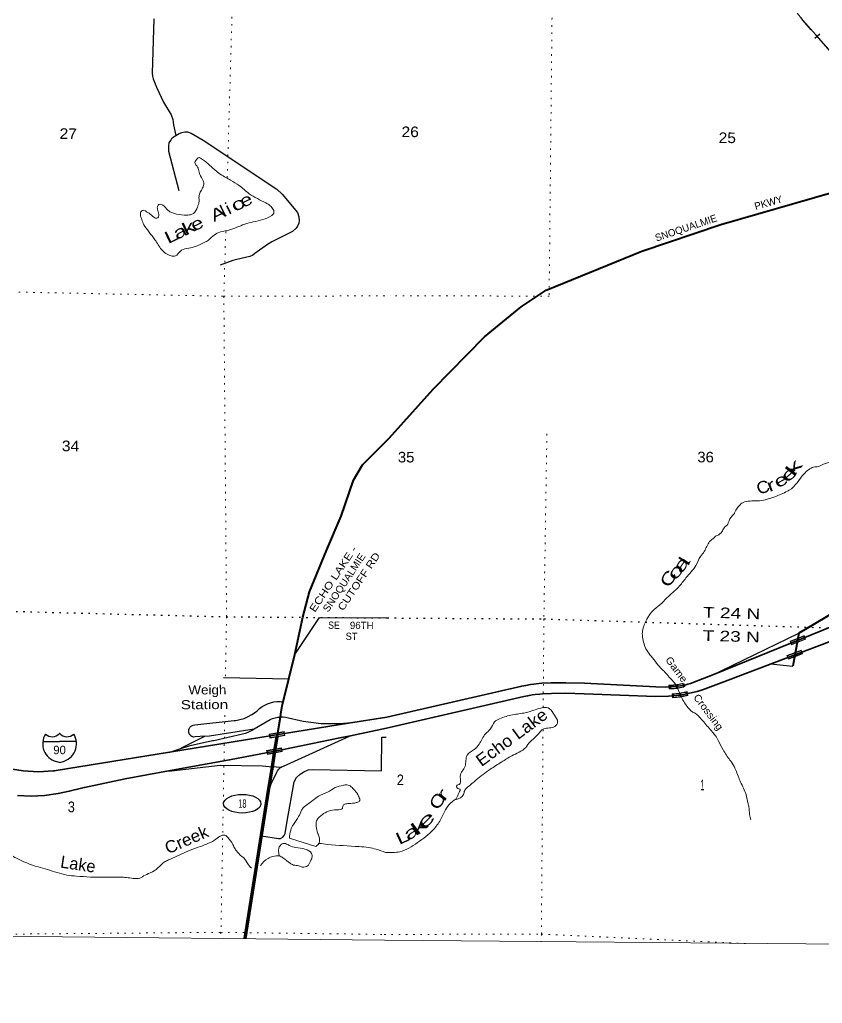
# Model space of a CAD drawing. Header units: feet. Extents: x -248627 to 3, y 0 to 184934.
# Drawn here: x -223588 to -210296, y 0 to 16290 of the extents above; entities that cross this region are included whole.
import ezdxf
from ezdxf.enums import TextEntityAlignment as Align

# ---------------------------------------------------------------- set-up
doc = ezdxf.new("R2010")
doc.units = ezdxf.units.FT
doc.header["$LTSCALE"] = 80
doc.linetypes.add('DOTTED', pattern=[1.5, 0.3, -1.2])
doc.linetypes.add('LONG_DASHED', pattern=[7.5, 6, -1.5])
for name, color, linetype, lineweight in [('15', 7, 'Continuous', 25), ('17', 7, 'Continuous', 25), ('18', 7, 'Continuous', 35), ('19', 7, 'Continuous', 25), ('23', 7, 'Continuous', 70), ('26', 7, 'Continuous', 40), ('29', 7, 'Continuous', 25), ('30', 7, 'Continuous', 13), ('39', 7, 'Continuous', 13), ('4', 7, 'Continuous', 13), ('41', 7, 'Continuous', 13), ('55', 7, 'Continuous', 13), ('6', 7, 'DOTTED', 25), ('63', 7, 'Continuous', 25), ('7', 7, 'DOTTED', 13)]:
    doc.layers.add(name, color=color, linetype=linetype, lineweight=lineweight)
doc.layers.add('27', color=7, linetype='Continuous')
doc.layers.add('45', color=7, linetype='Continuous')

msp = doc.modelspace()

# ---------------------------------------------------------------- linework, layer by layer
at = {"layer": '15'}
for p, q in [((-222930.73, 4465.65), (-222927.83, 4468.56)), ((-222924.66, 4466.18), (-222928.09, 4468.56)), ((-223203.44, 4334.18), (-222927.03, 4334.18)), ((-222927.03, 3988.6), (-222990.92, 4006.56)), ((-222927.56, 3988.34), (-222863.93, 4007.08))]:
    msp.add_line(p, q, dxfattribs=at)
msp.add_lwpolyline([(-222651.67, 4334.18), (-222927.56, 4334.18), (-222927.03, 4334.18)], dxfattribs=at)
for centre, radius, start, end in [((-222900.81, 4299.08), 306.13, 148.44436, 254.43378), ((-223049.41, 4581.68), 165.66, 227.34263, 315.81184), ((-222805.72, 4581.68), 165.66, 224.18823, 312.69396), ((-222954.32, 4299.08), 306.13, 283.08087, 31.62484)]:
    msp.add_arc(centre, radius, start, end, dxfattribs=at)
at = {"layer": '17'}
msp.add_ellipse((-219902.93, 3306.06), major_axis=(-309.24, 1), ratio=0.500121, dxfattribs=at)
at = {"layer": '18'}
for p, q in [((-218141.97, 4638.11), (-217509.96, 4740.5)), ((-218109.21, 4432.37), (-217512.3, 4558.44))]:
    msp.add_line(p, q, dxfattribs=at)
for points in [[(-217509.96, 4740.5), (-215274, 5252.58), (-215208.35, 5266.09), (-215129.9, 5279.82), (-215073.74, 5287.68), (-214991.36, 5296.51), (-214940.36, 5300.44), (-214786.65, 5307.3), (-214541.19, 5310.16), (-214234.04, 5301.84), (-213055.7, 5240.5), (-212894.11, 5238.61), (-212810.08, 5241.1), (-212727.21, 5246.99), (-212690.69, 5250.43), (-212646.98, 5256.27), (-212598.24, 5265.14), (-212570.78, 5270.54), (-212539.89, 5278.88), (-212521.26, 5284.77), (-212481.47, 5298.23), (-212083.8, 5448.52), (-209555.09, 6478.73)], [(-212843.12, 5087.49), (-212766.2, 5092.44), (-212713.66, 5097.3), (-212656.29, 5105.15), (-212592.06, 5116.93), (-212444.95, 5146.37), (-212369.92, 5165.99), (-212338.54, 5174.82), (-212280.19, 5193.47), (-211973.55, 5309.81), (-209471.04, 6255.67)], [(-217512.3, 4558.44), (-215236.67, 5080.87), (-215175.49, 5093.46), (-215102.57, 5106.22), (-215052.19, 5113.27), (-214975.24, 5121.52), (-214929.69, 5125.03), (-214781.71, 5131.64), (-214542.55, 5134.42), (-214240.99, 5126.25), (-213060.83, 5079.64), (-212843.12, 5087.49)], [(-221107.16, 4158.21), (-219200.9, 4466.75), (-218141.97, 4638.11)], [(-221123.71, 3849.48), (-220112.67, 4031.96), (-219245.01, 4200.47), (-218283.87, 4395.4), (-218109.21, 4432.37)], [(-221107.16, 4158.21), (-222986.12, 3854.09), (-223010.99, 3850.06), (-223036.12, 3847.95), (-223277.89, 3835.57), (-223529.99, 3849.08), (-223779.3, 3888.88)], [(-221123.71, 3849.48), (-221839.67, 3720.25), (-222515.01, 3576.31), (-222539.78, 3571.03), (-222565.01, 3564.53), (-222768.25, 3512.18), (-222950.76, 3474.11), (-223174.52, 3440.64), (-223400.55, 3430.75), (-223626.38, 3444.53)]]:
    msp.add_lwpolyline(points, dxfattribs=at)
at = {"layer": '19'}
for p, q in [((-212143, 5426.15), (-210683.74, 6132.24)), ((-211152.2, 5620.25), (-210784.77, 5585.94)), ((-219266.88, 3905.59), (-219402.34, 3917.55))]:
    msp.add_line(p, q, dxfattribs=at)
for points in [[(-220519.69, 4424.83), (-220681.08, 4411.67), (-220707.32, 4409.53), (-220731.08, 4417.25), (-220736.22, 4419.68), (-220745.35, 4425.23), (-220753.85, 4431.71), (-220761.62, 4439.03), (-220768.59, 4447.13), (-220774.67, 4455.92), (-220779.8, 4465.29), (-220783.92, 4475.15), (-220786.99, 4485.38), (-220788.98, 4495.88), (-220789.85, 4506.52), (-220789.61, 4517.21), (-220788.25, 4527.8), (-220785.79, 4538.2), (-220782.26, 4548.28), (-220777.7, 4557.94), (-220772.14, 4567.07), (-220765.67, 4575.57), (-220758.34, 4583.34), (-220750.24, 4590.31), (-220741.46, 4596.39), (-220739.07, 4597.7), (-220714.8, 4607.87), (-220689.07, 4610.71), (-220038.95, 4682.52), (-220014.09, 4685.26), (-219988.95, 4690.02), (-219942.75, 4698.77), (-219873.35, 4719.63), (-219806.51, 4747.62), (-219742.96, 4782.45), (-219683.4, 4823.73), (-219656.22, 4845.88), (-219617.5, 4881.6), (-219575.27, 4913.07), (-219529.97, 4939.96), (-219482.12, 4961.97), (-219432.22, 4978.86), (-219380.83, 4990.43), (-219328.52, 4996.57), (-219275.85, 4997.21), (-219251.91, 4995.07), (-219222.28, 4992.43)], [(-219706.79, 4543.97), (-219441.19, 4701.86), (-219399.51, 4717.93), (-219356.39, 4729.55), (-219312.29, 4736.6), (-219271.47, 4738.81)], [(-218141.97, 4638.11), (-218158.56, 4636.96), (-218295.59, 4627.42), (-218595.05, 4630.78), (-218892.51, 4665.43), (-219184.72, 4730.99), (-219223.09, 4736.74), (-219267.69, 4739.01), (-219271.47, 4738.81)], [(-220934.62, 4215.14), (-220765.16, 4271.05), (-220393.34, 4351.85), (-220374.72, 4354.83), (-219898.82, 4461.49), (-219850.13, 4473.9), (-219803.01, 4491.33), (-219757.96, 4513.59), (-219738.31, 4525.24), (-219706.79, 4543.97)], [(-220934.62, 4215.14), (-220884.62, 4241.7), (-220545.28, 4411.98), (-220519.69, 4424.83)], [(-220519.69, 4424.83), (-220444.71, 4430.94), (-219706.79, 4543.97)], [(-219266.88, 3905.59), (-219256.93, 3912.5), (-219239.71, 3921.96), (-219221.6, 3929.56), (-219221.59, 3929.56), (-218127.99, 4423.88), (-218109.21, 4432.37)], [(-221107.16, 4158.21), (-221101.51, 4160.07), (-220934.62, 4215.14)], [(-221123.71, 3849.48), (-221073.71, 3852.8), (-220270.54, 3941.44), (-219565.11, 3931.93), (-219402.34, 3917.55)], [(-219465.88, 3518.81), (-219452.07, 3554.62), (-219421.57, 3633.71), (-219329.61, 3826.7), (-219317.72, 3851.66), (-219298.99, 3876.7), (-219287.95, 3888.45), (-219273.07, 3901.29), (-219266.88, 3905.59)]]:
    msp.add_lwpolyline(points, dxfattribs=at)
at = {"layer": '23'}
msp.add_line((-219465.88, 3518.81), (-219402.34, 3917.55), dxfattribs=at)
for points in [[(-219402.34, 3917.55), (-219355.18, 4213.46), (-219323.47, 4412.45)], [(-219851.58, 1072.37), (-219649.42, 2367.01), (-219465.88, 3518.81)]]:
    msp.add_lwpolyline(points, dxfattribs=at)
at = {"layer": '26'}
for p, q in [((-210683.74, 6132.24), (-210784.77, 5585.94)), ((-219323.47, 4412.45), (-219271.47, 4738.81))]:
    msp.add_line(p, q, dxfattribs=at)
for points in [[(-217469.19, 9362.25), (-216743.56, 10170.13), (-215889.64, 11038.43), (-215283.64, 11534.6), (-214870.46, 11810.24), (-213286.58, 12458.02), (-211978.16, 12899.06), (-209526.6, 13601.96), (-207350.49, 14194.61), (-206200.09, 14498.39)], [(-219030.4, 5778.89), (-218896.48, 6397.71), (-218789.99, 6815.09), (-218506, 7498.88), (-218266.38, 8067.23), (-218062.27, 8662.22), (-217911.4, 8919.75), (-217469.19, 9362.25)], [(-205370.08, 5661.35), (-207405.39, 6873.02), (-207582.47, 6969.99), (-207768.71, 7047.91), (-207962.07, 7105.94), (-208160.44, 7143.44), (-208361.65, 7160), (-208563.48, 7155.43), (-208763.73, 7129.79), (-208960.21, 7083.36), (-209150.75, 7016.65), (-209333.28, 6930.39), (-209373.59, 6908.06), (-210578.22, 6191.51), (-210683.74, 6132.24)], [(-219271.47, 4738.81), (-219263.44, 4789.22), (-219238.59, 4925.58), (-219222.28, 4992.43), (-219030.4, 5778.89)]]:
    msp.add_lwpolyline(points, dxfattribs=at)
at = {"layer": '29'}
for p, q in [((-219030.4, 5778.89), (-218621.47, 6391.27)), ((-218621.47, 6391.27), (-217498.82, 6382.48)), ((-219130.63, 5368.06), (-220212.57, 5387.85))]:
    msp.add_line(p, q, dxfattribs=at)
for points in [[(-221368.23, 16305.07), (-221393.82, 15404.13), (-221386.94, 15352.71), (-221375.9, 15308.53), (-221322.43, 15171.29), (-221205.33, 14925.45), (-221081.57, 14713.69), (-221053.56, 14634.78), (-221040.85, 14547.87), (-221003.82, 14372.94)], [(-220948.31, 13453.4), (-221115.41, 14106.7), (-221119.8, 14197.4), (-221110.96, 14248.21), (-221085.87, 14289.21), (-221060.18, 14332.15), (-221031.48, 14356.45), (-220949.71, 14405.18), (-220903.43, 14422.72), (-220854.85, 14431.55), (-220806.28, 14431.55), (-220745.72, 14413.14), (-220550.15, 14296.51), (-219327.08, 13481.06), (-219238.71, 13397.72), (-218988.88, 13095.95), (-218964.93, 13026.61), (-218961.47, 12964.61), (-218964.93, 12918.36), (-218987.01, 12871.97), (-219011.3, 12836.63), (-219068.96, 12781.66), (-219410.01, 12611.46), (-219483.78, 12569.34), (-219691.32, 12416.92), (-219728.85, 12392.63), (-219778.53, 12365.36), (-219989.38, 12319.73), (-220055.57, 12300.52), (-220268.93, 12222.33)], [(-219584.43, 2774.85), (-219301.23, 2731.51), (-219269.59, 2731.1), (-219231.84, 2752.34), (-219205.88, 2778.31), (-219189.71, 2813.77), (-219157.74, 3018.37), (-219045.09, 3670.05), (-219005.33, 3739.07), (-218940.7, 3796.73), (-218880.29, 3835.86), (-218808.32, 3867.72), (-218725.35, 3874.88), (-217596.74, 3850.11), (-217590.24, 4407.23), (-217516.92, 4405.2)]]:
    msp.add_lwpolyline(points, dxfattribs=at)
at = {"layer": '39'}
for p, q in [((-212628.16, 5072.31), (-212724.27, 5278.88)), ((-218683.86, 2599.92), (-219120.47, 2733.37))]:
    msp.add_line(p, q, dxfattribs=at)
for points in [[(-221529.58, 13135.07), (-221443.95, 13083.05), (-221364.61, 13019.09), (-221314.56, 13001.99), (-221291.98, 13023.68), (-221285.1, 13065.81), (-221303.59, 13150.73), (-221302.44, 13209.07), (-221281.94, 13226.79), (-221112.79, 13118.76), (-221058.96, 13089.52), (-220988.81, 13070), (-220823.91, 13052.65), (-220736.99, 13067.02), (-220710.48, 13082.61), (-220644.01, 13183.94), (-220626.87, 13235.93), (-220620.39, 13257.95), (-220618.26, 13366.61), (-220598.83, 13432.65), (-220559.13, 13504.33), (-220539.46, 13582.44), (-220552.62, 13631.01), (-220603.13, 13726.62), (-220614.5, 13763.07), (-220643.02, 13850.19), (-220687.93, 13923.55), (-220642.26, 13991.08), (-220629.95, 14002.92), (-220577.85, 13987.79), (-220510.27, 13940.16), (-220363.79, 13806.41), (-220351.9, 13796.11), (-220172.9, 13675.81), (-220097.16, 13634.05), (-219953.87, 13542.65), (-219785.22, 13408.46), (-219512.19, 13254.08), (-219440.55, 13208.39), (-219410.88, 13179.61), (-219377.99, 13110.52), (-219388.93, 13066.45), (-219413.5, 13046.81), (-219719.86, 12940.17), (-219859.6, 12904.7), (-219896.14, 12891.33), (-220155.94, 12795.84), (-220263.16, 12773.81), (-220366.92, 12723.53), (-220463.29, 12638.89), (-220530.55, 12599.97), (-220672.85, 12536.36), (-220788.34, 12504.43), (-220907.89, 12470.57), (-220988.02, 12391.65), (-221024.64, 12374.25), (-221078.94, 12379.36), (-221240.13, 12483.2), (-221347.75, 12646.36), (-221442.06, 12769), (-221451.85, 12783.29), (-221532.31, 12893.58), (-221566.86, 12980.82), (-221585.9, 13037.56), (-221586.81, 13093.93), (-221576.22, 13115.87), (-221529.58, 13135.07)], [(-212724.27, 5278.88), (-212768.65, 5332.07), (-212811.63, 5380.41), (-212887.1, 5469.04), (-212949.27, 5529.74), (-213131.61, 5748.09), (-213203.69, 5847.12), (-213247.55, 5954.12), (-213273.27, 6065.08), (-213275.21, 6081.22), (-213274.87, 6163.87), (-213244.23, 6270.6), (-213185.35, 6389.34), (-213146.84, 6449.68), (-213110.41, 6495.92), (-212987.16, 6598.3), (-212869.89, 6716.83), (-212677.87, 6893.56), (-212554.42, 7044.32), (-212388.45, 7253.4), (-212313.34, 7400.3), (-212250.57, 7484.75), (-212163.33, 7645.72), (-212084.51, 7716), (-212068.34, 7730.06), (-212034.04, 7748.08), (-211959.28, 7810.31), (-211943.04, 7842.51), (-211892.44, 7904.83), (-211870.23, 7920.88), (-211853.98, 7955.09), (-211782.99, 8079.83), (-211752.65, 8113.99), (-211744.5, 8136.14), (-211659.44, 8256.8), (-211627.1, 8284.91), (-211584.74, 8302.9), (-211336.99, 8324.22), (-211085.02, 8389.86), (-210873.22, 8481.86), (-210846.98, 8495.88), (-210598.19, 8769.17), (-210523.41, 8837.45), (-210440.68, 8879.5), (-210364.12, 8889.31), (-210279.39, 8927.32), (-210134.28, 8961.08), (-209981.12, 8992.8), (-209936.66, 9030.95), (-209870.09, 9060.96), (-209843.85, 9074.98), (-209783.22, 9131.21), (-209760.72, 9215.8), (-209722.13, 9296.3), (-209716.01, 9314.42), (-209697.59, 9386.93), (-209683.03, 9501.79), (-209654.39, 9610.55), (-209615.59, 9741.45), (-209566.78, 9860.22), (-209481.57, 10015.14), (-209337.91, 10183.98), (-209234.6, 10334.81), (-209123.33, 10461.43), (-209036.51, 10519.59), (-208937.67, 10563.59), (-208766.45, 10579.12), (-208697.91, 10597.03), (-208617.34, 10604.81), (-208581.11, 10600.65), (-208520.7, 10602.46), (-208280.87, 10654.03), (-208206.19, 10696.11), (-208135.55, 10736.18), (-208099.26, 10748.15), (-208012.73, 10733.73)], [(-211479.53, 3038.99), (-211501.31, 3129.79), (-211512.89, 3252.8), (-211526.76, 3307.27), (-211558.36, 3456.56), (-211650.13, 3664.52), (-211729.86, 3862.36), (-211789.78, 3979.49), (-211825.84, 4025.98), (-211937.88, 4199.74), (-212021.82, 4353.24), (-212069.81, 4436.06), (-212115.89, 4492.67), (-212261.02, 4660.59), (-212333.54, 4743.86), (-212398, 4800.26), (-212432.92, 4819.06), (-212459.78, 4835.18), (-212521.55, 4899.64), (-212577.95, 4974.84), (-212628.16, 5072.31)], [(-216359.71, 3387.66), (-216312.39, 3488.78), (-216299.97, 3547.47), (-216313.7, 3549.77), (-216347.08, 3574.81), (-216344.9, 3615.12), (-216312.65, 3623.07), (-216291.97, 3756.05), (-216212.75, 3925.11), (-216178.87, 4107.84), (-216063.23, 4202.46), (-215979.12, 4291.82), (-215872.25, 4464.18), (-215793.39, 4544.54), (-215724.46, 4659.21), (-215640.64, 4712.43), (-215425.96, 4777.11), (-215215.67, 4813.2), (-215053.02, 4863.04), (-214813.41, 4879.8), (-214733.3, 4774.69), (-214679.4, 4661.62), (-214726.04, 4583.16), (-214909.42, 4547.51), (-215024.66, 4433.01), (-215135.82, 4332.6), (-215208.71, 4236.09), (-215440.84, 4097.8), (-215605.89, 3997.45), (-215795.13, 3876.54), (-216028.42, 3700.7), (-216169.87, 3578.22), (-216218.42, 3525.98), (-216240.85, 3457.51), (-216289.39, 3405.27), (-216361.99, 3377.3)], [(-219120.47, 2733.37), (-219099.66, 2869.83), (-219055.59, 2959.53), (-218968.34, 3092.65), (-218919.97, 3196.35), (-218903.3, 3224.19), (-218833.55, 3287.22), (-218725.18, 3367.59), (-218641.38, 3428.33), (-218488.93, 3495.74), (-218362.52, 3571.73), (-218226.74, 3611.3), (-218170.18, 3618.23), (-218132.08, 3609.43), (-218068.62, 3557.85), (-218007.56, 3486.19), (-217976.36, 3433.24), (-217970.6, 3419.03), (-217955.64, 3360.37), (-217968.04, 3344.51), (-218012.78, 3323.26), (-218136, 3307.59), (-218202.66, 3298.85), (-218225.05, 3287.22), (-218244.33, 3229.23), (-218339.51, 3204.96), (-218580.89, 3123.19), (-218634.2, 3075.95), (-218671.48, 3024.36), (-218677.37, 2929.88), (-218651.42, 2814.63), (-218645.66, 2800.43), (-218624.77, 2735.61), (-218628.29, 2659.19), (-218665.49, 2611.63), (-218683.86, 2599.92)], [(-217530.53, 2499.67), (-217292.88, 2510.93), (-217000.3, 2661.11), (-216737.64, 2877.91), (-216618.18, 3038.77), (-216478.21, 3290.27), (-216359.71, 3387.66)], [(-224350.36, 2548.99), (-224281.66, 2576.03), (-224136.22, 2595.3), (-224087.84, 2596.36), (-223857.59, 2521.35), (-223739.91, 2460.65), (-223718.03, 2446.12), (-223652.28, 2408.59), (-223282.47, 2258.37), (-223130.19, 2215.1), (-222805.56, 2124.12), (-222648.74, 2106.93), (-222185.7, 2087.7), (-222069.83, 2091.61), (-221895.55, 2087.97), (-221792.95, 2079.91), (-221575.27, 2083.64), (-221536.49, 2109.04), (-221424.68, 2159.15), (-221298.15, 2241.18), (-221187.38, 2341.64), (-221126.28, 2374.64), (-221091.77, 2388.04), (-220805.06, 2521.23), (-220630.5, 2586.21), (-220364.28, 2701.69), (-220270.33, 2766.25), (-220227.68, 2783.52), (-220189.41, 2782.76), (-220141.78, 2745.58), (-220059.4, 2631.24), (-220020.55, 2558.01), (-219981.29, 2504.89), (-219884.38, 2412.4), (-219877.65, 2407.46), (-219868.58, 2395.98), (-219860.72, 2385.77), (-219776.49, 2263.34), (-219748.69, 2242.66), (-219743.54, 2242.11)], [(-219291.25, 2450.95), (-219298.55, 2489.34), (-219288.52, 2589.78), (-219269.88, 2615.57), (-219231.02, 2644.99), (-219186.71, 2644.11), (-219122.8, 2614.67), (-219014.68, 2580.32), (-218754.7, 2480.56), (-218745.19, 2452.19), (-218748.04, 2409.98), (-218771.29, 2354.09), (-218821.21, 2274.57), (-218859.8, 2259.24), (-218908.22, 2256.17), (-218966.27, 2275.44), (-219055.56, 2290.41), (-219088.57, 2306.04), (-219108.48, 2318.51), (-219227.59, 2409.43), (-219288.38, 2446.68)], [(-217530.53, 2499.67), (-217685.56, 2551.81), (-217808.18, 2580.88), (-217967.45, 2596.05), (-218489.51, 2632.71), (-218632.35, 2649.14)], [(-219600.49, 2281.99), (-219475.6, 2400.26), (-219394.4, 2430.86), (-219288.33, 2445.15)]]:
    msp.add_spline(points, degree=3, dxfattribs=at)
at = {"layer": '4'}
msp.add_lwpolyline([(-246606.45, 184933.97), (-215781.67, 184615.95), (-184956.48, 184340.33), (-154130.93, 184107.12), (-123305.1, 183916.31), (-92479.02, 183767.9), (-61652.78, 183661.9), (-30826.42, 183598.29), (0, 183577.08), (0, -0.01), (-31078.93, 21.37), (-62157.81, 85.49), (-93236.57, 192.37), (-124315.16, 342), (-155393.5, 534.37), (-186471.55, 769.49), (-217549.26, 1047.36), (-248626.55, 1367.98)], close=True, dxfattribs=at)
msp.add_lwpolyline([(-246606.45, 184933.97), (-215781.67, 184615.95), (-184956.48, 184340.33), (-154130.93, 184107.12), (-123305.1, 183916.31), (-92479.02, 183767.9), (-61652.78, 183661.9), (-30826.42, 183598.29), (0, 183577.08), (0, -0.01), (-31078.93, 21.37), (-62157.81, 85.49), (-93236.57, 192.37), (-124315.16, 342), (-155393.5, 534.37), (-186471.55, 769.49), (-217549.26, 1047.36), (-248626.55, 1367.98)], close=True, dxfattribs=at)
at = {"layer": '55'}
for p, q in [((-212834.59, 5206.54), (-212836.54, 5271.51)), ((-212599.4, 5300.42), (-212588.68, 5236.31)), ((-212776.22, 5056.83), (-212780.85, 5123.57)), ((-212533.15, 5161.35), (-212523.09, 5095.5))]:
    msp.add_line(p, q, dxfattribs=at)
for points in [[(-210830.69, 5995.9), (-210685.05, 6054.44), (-210598.72, 6089.14), (-210574.48, 6028.82), (-210726.01, 5967.92), (-210806.43, 5935.59)], [(-210820.27, 5991.46), (-210682.07, 6047.01), (-210603.15, 6078.74), (-210584.88, 6033.26), (-210729, 5975.33), (-210802, 5945.98)], [(-210881.89, 5757.97), (-210735.25, 5813.95), (-210648.33, 5847.14), (-210625.15, 5786.41), (-210777.72, 5728.16), (-210858.69, 5697.24)], [(-210871.55, 5753.34), (-210732.4, 5806.47), (-210652.94, 5836.82), (-210635.47, 5791.03), (-210780.58, 5735.62), (-210854.08, 5707.55)], [(-219454.06, 4458.22), (-219206.09, 4499.96), (-219195.24, 4435.49), (-219443.21, 4393.75)], [(-219444.84, 4451.66), (-219212.64, 4490.74), (-219204.45, 4442.04), (-219436.65, 4402.96)], [(-219498.58, 4184.38), (-219251.7, 4232.1), (-219239.28, 4167.9), (-219486.17, 4120.19)], [(-219258.03, 4222.72), (-219489.2, 4178.04), (-219479.83, 4129.56), (-219248.65, 4174.23)]]:
    msp.add_lwpolyline(points, close=True, dxfattribs=at)
for points in [[(-212599.4, 5300.42), (-212667.39, 5286.24), (-212707.1, 5279.37), (-212761.33, 5273.34), (-212836.48, 5271.09)], [(-212588.68, 5236.31), (-212653.16, 5222.46), (-212701.22, 5214.61), (-212754.96, 5208.5), (-212834.53, 5206.12)], [(-212605.92, 5290.89), (-212665.89, 5278.38), (-212705.98, 5271.45), (-212760.77, 5265.35), (-212828.29, 5263.33), (-212826.82, 5214.36)], [(-212826.82, 5214.36), (-212755.53, 5216.49), (-212702.32, 5222.54), (-212654.65, 5230.32), (-212597.83, 5242.53), (-212605.92, 5290.89)], [(-212533.63, 5161.34), (-212655.13, 5137.57), (-212780.85, 5123.57)], [(-212523.09, 5095.5), (-212643.36, 5071.82), (-212776.22, 5056.83)], [(-212772.33, 5116.47), (-212653.92, 5129.66), (-212539.8, 5151.98), (-212532.15, 5101.87)], [(-212532.15, 5101.87), (-212644.58, 5079.73), (-212768.81, 5065.72), (-212772.33, 5116.47)]]:
    msp.add_lwpolyline(points, dxfattribs=at)
at = {"layer": '55', "linetype": 'DOTTED', "lineweight": 100}
for centre, radius, start, end in [((-212827.96, 6275.16), 1034.08, 269.57759, 285.13058), ((-212869.33, 6718.2), 1477.71, 271.65138, 281.38433), ((-212914.07, 7008.64), 1769.23, 272.85278, 281.01811), ((-212881.7, 6627.35), 1538.44, 273.87529, 283.30564)]:
    msp.add_arc(centre, radius, start, end, dxfattribs=at)
at = {"layer": '6'}
for points in [[(-248563.28, 7124.18), (-246665.85, 6980.86), (-241293.01, 6722.35), (-236353.49, 6665.38), (-230924.26, 6612.63), (-225567.96, 6538.93), (-220162.55, 6401.65), (-217498.82, 6382.48)], [(-217498.82, 6382.48), (-214906.96, 6365.57), (-209674.35, 6202.18)]]:
    msp.add_lwpolyline(points, dxfattribs=at)
at = {"layer": '63', "lineweight": 13}
msp.add_line((-209685.9, 15223.92), (-210616.43, 16280.65), dxfattribs=at)
at = {"layer": '63'}
msp.add_line((-210340.07, 16051.71), (-210423.08, 15978.62), dxfattribs=at)
at = {"layer": '63', "linetype": 'LONG_DASHED'}
msp.add_lwpolyline([(-209686.71, 15223.17), (-210617.27, 16279.94), (-210649.28, 16319.13)], dxfattribs=at)
at = {"layer": '63', "lineweight": 13}
msp.add_arc((-208388.44, 18121.15), 2889.88, 201.12474, 219.55946, dxfattribs=at)
at = {"layer": '7'}
for p, q in [((-220051.79, 17055.03), (-220150.11, 13672.46)), ((-214766.68, 16917.8), (-214820.3, 11712.9)), ((-220176.13, 12777.16), (-220207.16, 11709.78)), ((-220207.16, 11709.78), (-220162.55, 6401.65)), ((-214820.3, 11712.9), (-217445.56, 11715.83)), ((-214857.29, 9430.16), (-214906.96, 6365.57)), ((-220162.55, 6401.65), (-220180.96, 5359.79)), ((-214906.96, 6365.57), (-214918.67, 4887.16)), ((-220191.38, 4770.53), (-220254.9, 1175.78)), ((-214921.5, 4531.18), (-214948.31, 1147.96)), ((-225572, 1129.75), (-220254.9, 1175.78)), ((-220254.9, 1175.78), (-220257.4, 1072.19)), ((-220254.9, 1175.78), (-217550.96, 1139.81)), ((-214948.31, 1147.96), (-214952.34, 1023.02))]:
    msp.add_line(p, q, dxfattribs=at)
for points in [[(-241213.48, 12151.41), (-236559.18, 12014.92), (-231253.21, 11932.4), (-225522.71, 11817.11), (-220207.16, 11709.78), (-217445.56, 11715.83)], [(-217550.96, 1139.81), (-214948.31, 1147.96), (-211562.47, 989.1)]]:
    msp.add_lwpolyline(points, dxfattribs=at)

# ---------------------------------------------------------------- texts
at = {"layer": '15'}
msp.add_text('90', height=140, dxfattribs=at).set_placement((-222927.37, 4126.07), align=Align.CENTER)
at = {"layer": '17', "width": 0.6}
msp.add_text('18', height=140, dxfattribs=at).set_placement((-219900.02, 3237.75), align=Align.CENTER)
at = {"layer": '27'}
for s, rotation, p in [('PKWY', 15.998, (-211400.41, 13137.53)), ('SNOQUALMIE', 18.628, (-213042.5, 12614.17))]:
    msp.add_text(s, height=120, rotation=rotation, dxfattribs=at).set_placement(p)
at = {"layer": '30'}
for s, rotation, width, p in [('ECHO LAKE -', 56.266, 1.25, (-218700.26, 6466.41)), ('SNOQUALMIE', 56.266, 1.05, (-218478.54, 6467.27)), ('CUTOFF RD ', 56.266, 1.2, (-218230.58, 6490.39)), ('SE', 359.588, 0.9, (-218480.08, 6202.82)), ('ST', 359.588, 0.95, (-218190.54, 6018.75))]:
    msp.add_text(s, height=120, rotation=rotation, dxfattribs=dict(at, width=width)).set_placement(p)
msp.add_text('96TH', height=120, rotation=359.588, dxfattribs=at).set_placement((-218120.29, 6200.29))
at = {"layer": '41'}
for s, height, rotation, width, p in [('e', 201.2, 25.698, 1.35, (-219890.08, 13169.31)), ('l', 201.2, 25.698, 1.1, (-220207.8, 13016.43)), ('i', 201.2, 25.698, 1.15, (-220122.82, 13057.32)), ('c', 201.2, 25.698, 1.55, (-220029.3, 13102.32)), ('A', 201.2, 25.698, 1.35, (-220372.71, 12937.08)), ('k', 201.2, 25.698, 1.55, (-220840.28, 12712.06)), ('e', 201.2, 25.698, 1.35, (-220701.08, 12779.06)), ('L', 201.2, 25.698, 1.4, (-221130.12, 12572.59)), ('a', 201.2, 25.698, 1.45, (-220988.05, 12640.96)), ('k', 200, 52.494, 1.95, (-210770.11, 8706.47)), ('e', 200, 41.057, 1.85, (-210884.8, 8607.08)), ('C', 200, 18.658, 1.1, (-211347.61, 8420.25)), ('r', 200, 22.058, 1.4, (-211171.25, 8465.9)), ('e', 200, 28.492, 1.45, (-211033.82, 8525.03)), ('a', 200, 53.948, 1.8, (-212630.67, 7104.55)), ('l', 200, 56.189, 1.35, (-212519.88, 7234.54)), ('o', 200, 51.958, 1.75, (-212732.86, 6986.47)), ('C', 200, 57.46, 1.4, (-212835.05, 6867.9)), ('Echo Lake', 200, 36.497, 1.1, (-215941.15, 3911.05)), ('C', 200, 58.91, 1.35, (-216654.1, 3184.2)), ('r', 200, 52.158, 1.95, (-216566.7, 3323.96)), ('e', 200, 44.204, 2, (-216899.2, 2862.89)), ('k', 200, 36.996, 1.95, (-217017.43, 2773.04)), ('Creek', 201.2, 23.56, 1.05, (-221131.4, 2466.62)), ('L', 200, 24.82, 1.4, (-217303.26, 2620.82)), ('a', 200, 32.337, 1.65, (-217155.74, 2685.39))]:
    msp.add_text(s, height=height, rotation=rotation, dxfattribs=dict(at, width=width)).set_placement(p)
msp.add_text('Lake', height=201.2, rotation=351.427, dxfattribs=at).set_placement((-222923.85, 2249.3))
at = {"layer": '45'}
for s, height, rotation, width, p in [('Game      Crossing', 120, 306.77, 1.1, (-212902.73, 5686.7)), ('Weigh', 150.9, 0.225, 1.1, (-220794.26, 5114.89)), ('Station', 150.9, 0.225, 1.25, (-220920.16, 4869.71))]:
    msp.add_text(s, height=height, rotation=rotation, dxfattribs=dict(at, width=width)).set_placement(p)
at = {"layer": '6', "width": 1.35}
for s, p in [('T 24 N', (-212274.42, 6390.1)), ('T 23 N', (-212281.3, 6005.89))]:
    msp.add_text(s, height=175, rotation=358.212, dxfattribs=at).set_placement(p)
at = {"layer": '7'}
for s, height, rotation, width, p in [('26', 175, 359.8, 1.1, (-217264.65, 14345.72)), ('27', 176, 358.865, 1.1, (-222929.04, 14316.74)), ('25', 175, 359.8, 1.1, (-212013.35, 14247.3)), ('34', 176, 358.865, 1.1, (-222891.47, 9144.92)), ('35', 175, 359.8, 1.05, (-217325.08, 8957.92)), ('36', 175, 359.8, 1.05, (-212366.25, 8959.1)), ('2', 175, 359.8, 0.9, (-217342.36, 3613.97)), ('1', 175, 359.8, 0.4, (-212315.13, 3528.24)), ('3', 176, 358.865, 0.9, (-222792.95, 3166.5))]:
    msp.add_text(s, height=height, rotation=rotation, dxfattribs=dict(at, width=width)).set_placement(p)

doc.saveas('drawing.dxf')
